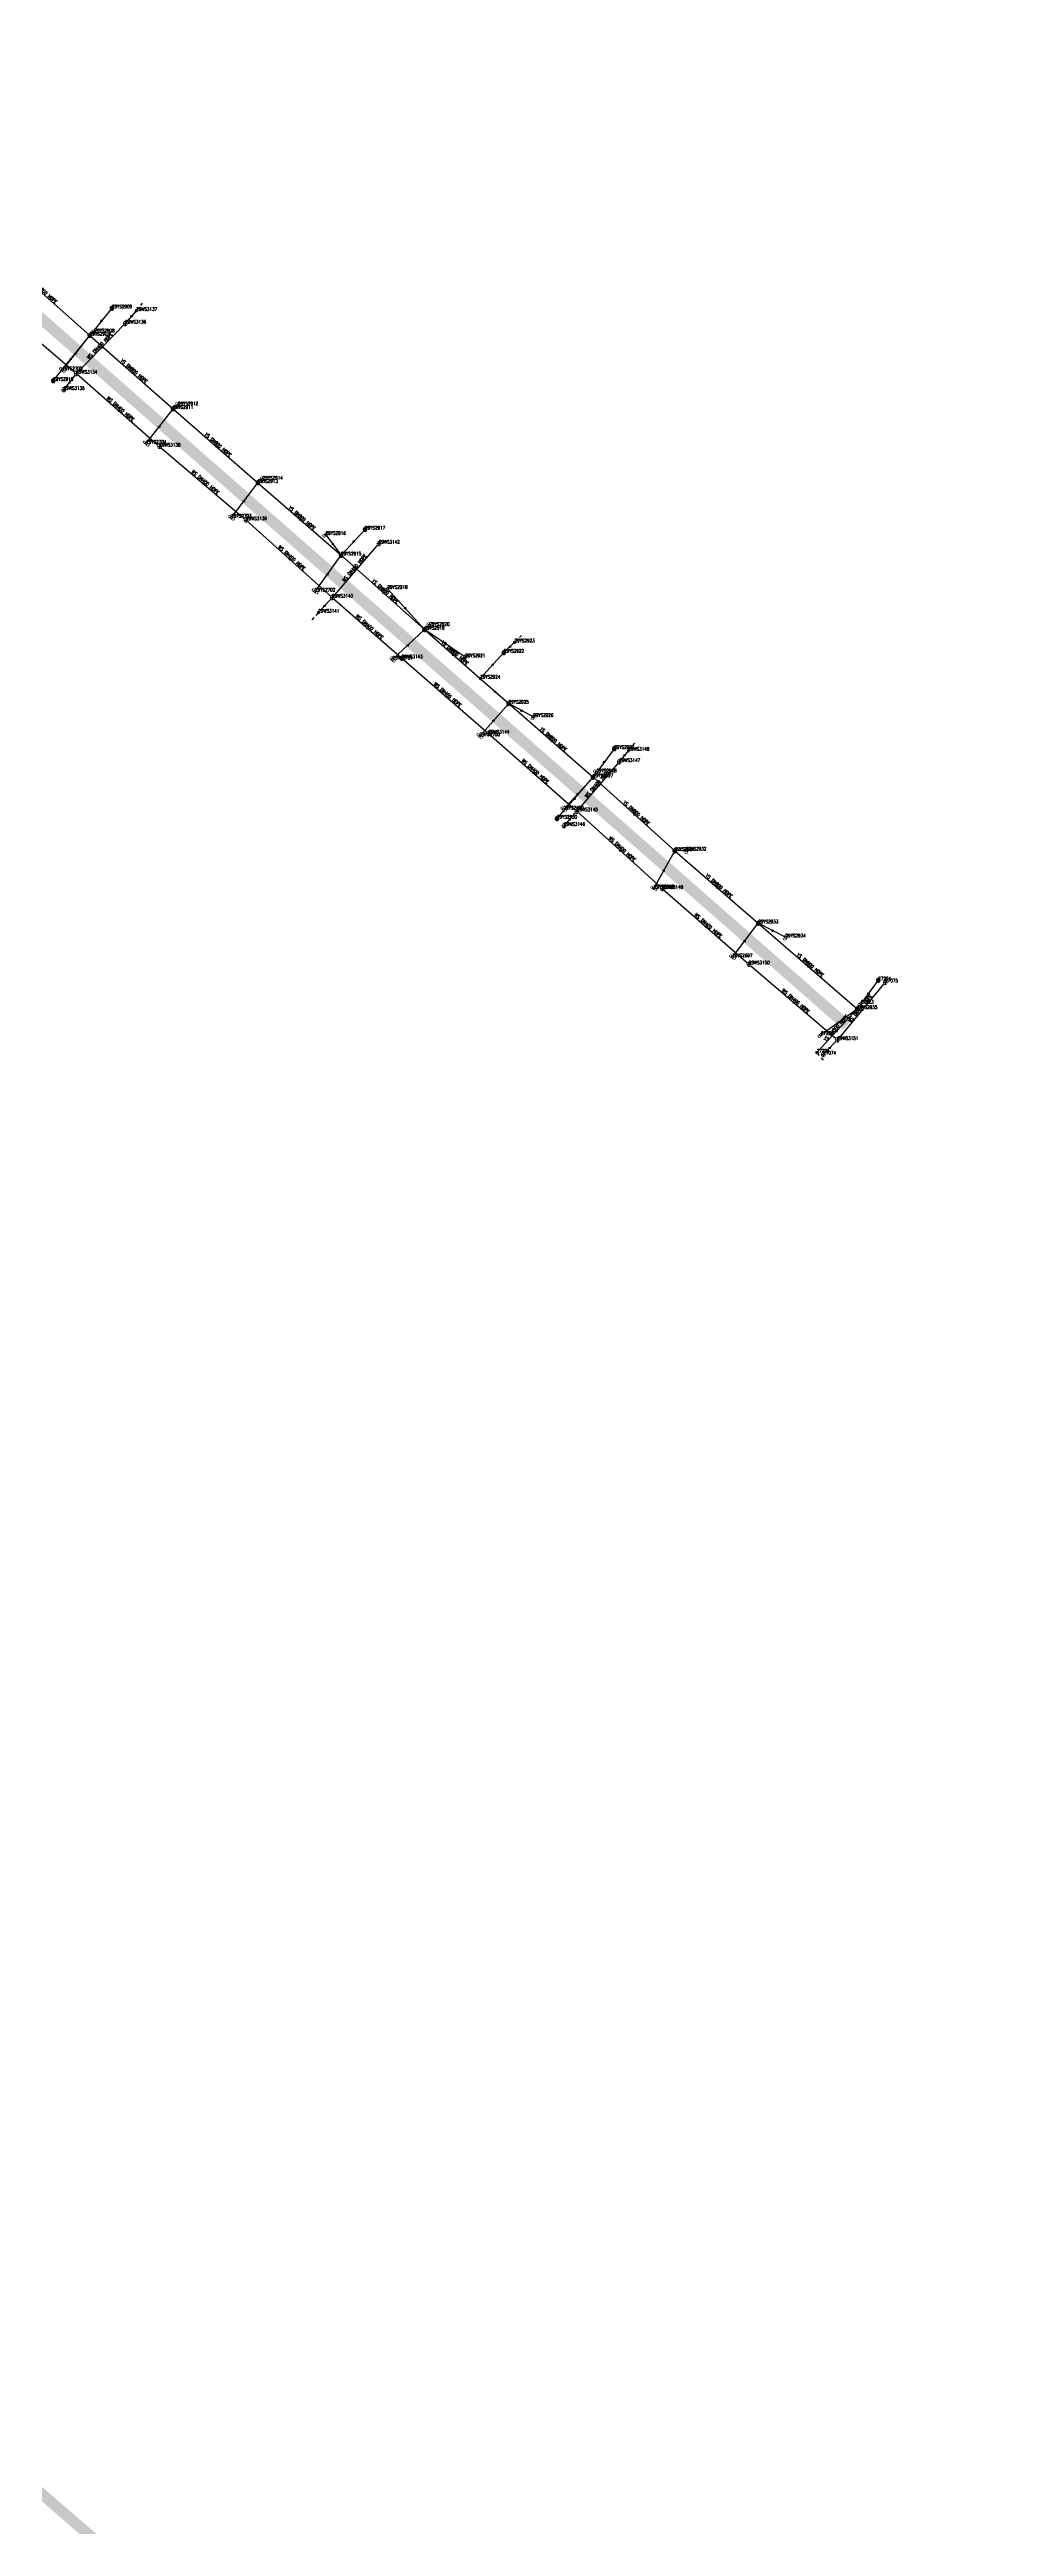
# Model space of a CAD drawing. Extents: x 78813 to 99477, y 2421021 to 2448125.
# Drawn here: x 86475 to 86732, y 2430224 to 2430891 of the extents above; entities that cross this region are included whole.
import ezdxf
from ezdxf.enums import TextEntityAlignment as Align

# ---------------------------------------------------------------- set-up
doc = ezdxf.new("R2010")
doc.units = 0
doc.set_wipeout_variables(frame=1)
doc.layers.get('0').update_dxf_attribs({"linetype": 'CONTINUOUS'})
for name, color, linetype in [('DX_WS', 16, 'CONTINUOUS'), ('DX_YS', 42, 'CONTINUOUS'), ('道路', 5, 'CONTINUOUS')]:
    doc.layers.add(name, color=color, linetype=linetype)
for name, color, linetype, true_color in [('WSLINE', 7, 'CONTINUOUS', 0x7f0000), ('YSANNEXE', 7, 'CONTINUOUS', 0xcc9900), ('YSLINE', 7, 'CONTINUOUS', 0xcc9900)]:
    doc.layers.add(name, color=color, linetype=linetype, true_color=true_color)
doc.styles.add('CcNameZT', font='txt.SHX', dxfattribs={"width": 0.8, "bigfont": 'HZTXT.SHX'})
doc.styles.get("Standard").update_dxf_attribs({"font": 'txt.shx', "bigfont": 'hztxt.shx'})

# ---------------------------------------------------------------- blocks, each defined once
blk = doc.blocks.new('PS污水井')
blk.add_lwpolyline([(1, 0), (1, 0.1), (1, 0.1), (1, 0.2), (1, 0.3), (0.9, 0.3), (0.9, 0.4), (0.9, 0.5), (0.8, 0.5), (0.8, 0.6), (0.8, 0.6), (0.7, 0.7), (0.7, 0.7), (0.6, 0.8), (0.6, 0.8), (0.5, 0.9), (0.4, 0.9), (0.4, 0.9), (0.3, 1), (0.2, 1), (0.2, 1), (0.1, 1), (0, 1), (0, 1), (-0.1, 1), (-0.2, 1), (-0.2, 1), (-0.3, 1), (-0.4, 0.9), (-0.4, 0.9), (-0.5, 0.9), (-0.6, 0.8), (-0.6, 0.8), (-0.7, 0.7), (-0.7, 0.7), (-0.8, 0.6), (-0.8, 0.6), (-0.8, 0.5), (-0.9, 0.5), (-0.9, 0.4), (-0.9, 0.3), (-1, 0.3), (-1, 0.2), (-1, 0.1), (-1, 0.1), (-1, 0), (-1, -0.1), (-1, -0.1), (-1, -0.2), (-1, -0.3), (-0.9, -0.3), (-0.9, -0.4), (-0.9, -0.5), (-0.8, -0.5), (-0.8, -0.6), (-0.8, -0.6), (-0.7, -0.7), (-0.7, -0.7), (-0.6, -0.8), (-0.6, -0.8), (-0.5, -0.9), (-0.4, -0.9), (-0.4, -0.9), (-0.3, -1), (-0.2, -1), (-0.2, -1), (-0.1, -1), (0, -1), (0, -1), (0.1, -1), (0.2, -1), (0.2, -1), (0.3, -1), (0.4, -0.9), (0.4, -0.9), (0.5, -0.9), (0.6, -0.8), (0.6, -0.8), (0.7, -0.7), (0.7, -0.7), (0.8, -0.6), (0.8, -0.6), (0.8, -0.5), (0.9, -0.5), (0.9, -0.4), (0.9, -0.3), (1, -0.3), (1, -0.2), (1, -0.1), (1, 0)], close=True)
blk.add_wipeout([(1, 0), (1, 0.1), (1, 0.1), (1, 0.2), (1, 0.3), (0.9, 0.3), (0.9, 0.4), (0.9, 0.5), (0.8, 0.5), (0.8, 0.6), (0.8, 0.6), (0.7, 0.7), (0.7, 0.7), (0.6, 0.8), (0.6, 0.8), (0.5, 0.9), (0.4, 0.9), (0.4, 0.9), (0.3, 1), (0.2, 1), (0.2, 1), (0.1, 1), (0, 1), (0, 1), (-0.1, 1), (-0.2, 1), (-0.2, 1), (-0.3, 1), (-0.4, 0.9), (-0.4, 0.9), (-0.5, 0.9), (-0.6, 0.8), (-0.6, 0.8), (-0.7, 0.7), (-0.7, 0.7), (-0.8, 0.6), (-0.8, 0.6), (-0.8, 0.5), (-0.9, 0.5), (-0.9, 0.4), (-0.9, 0.3), (-1, 0.3), (-1, 0.2), (-1, 0.1), (-1, 0.1), (-1, 0), (-1, -0.1), (-1, -0.1), (-1, -0.2), (-1, -0.3), (-0.9, -0.3), (-0.9, -0.4), (-0.9, -0.5), (-0.8, -0.5), (-0.8, -0.6), (-0.8, -0.6), (-0.7, -0.7), (-0.7, -0.7), (-0.6, -0.8), (-0.6, -0.8), (-0.5, -0.9), (-0.4, -0.9), (-0.4, -0.9), (-0.3, -1), (-0.2, -1), (-0.2, -1), (-0.1, -1), (0, -1), (0, -1), (0.1, -1), (0.2, -1), (0.2, -1), (0.3, -1), (0.4, -0.9), (0.4, -0.9), (0.5, -0.9), (0.6, -0.8), (0.6, -0.8), (0.7, -0.7), (0.7, -0.7), (0.8, -0.6), (0.8, -0.6), (0.8, -0.5), (0.9, -0.5), (0.9, -0.4), (0.9, -0.3), (1, -0.3), (1, -0.2), (1, -0.1)])
for p, q in [((-1, 0), (0, 0)), ((0, 1), (0, 0)), ((0, 0), (0, -1)), ((0, 0), (1, 0))]:
    blk.add_line(p, q)
blk = doc.blocks.new('PS非普查')
blk.add_lwpolyline([(3.7, 0), (5.3, 0)])
blk.add_wipeout([(0.5, 0), (0.5, 0), (0.5, 0.1), (0.5, 0.1), (0.5, 0.1), (0.5, 0.2), (0.5, 0.2), (0.4, 0.2), (0.4, 0.3), (0.4, 0.3), (0.4, 0.3), (0.4, 0.3), (0.3, 0.4), (0.3, 0.4), (0.3, 0.4), (0.2, 0.4), (0.2, 0.4), (0.2, 0.5), (0.2, 0.5), (0.1, 0.5), (0.1, 0.5), (0.1, 0.5), (0, 0.5), (0, 0.5), (-0.1, 0.5), (-0.1, 0.5), (-0.1, 0.5), (-0.2, 0.5), (-0.2, 0.5), (-0.2, 0.4), (-0.3, 0.4), (-0.3, 0.4), (-0.3, 0.4), (-0.3, 0.4), (-0.4, 0.3), (-0.4, 0.3), (-0.4, 0.3), (-0.4, 0.3), (-0.4, 0.2), (-0.5, 0.2), (-0.5, 0.2), (-0.5, 0.1), (-0.5, 0.1), (-0.5, 0.1), (-0.5, 0), (-0.5, 0), (-0.5, 0), (-0.5, -0.1), (-0.5, -0.1), (-0.5, -0.1), (-0.5, -0.2), (-0.5, -0.2), (-0.4, -0.2), (-0.4, -0.3), (-0.4, -0.3), (-0.4, -0.3), (-0.4, -0.3), (-0.3, -0.4), (-0.3, -0.4), (-0.3, -0.4), (-0.3, -0.4), (-0.2, -0.4), (-0.2, -0.5), (-0.2, -0.5), (-0.1, -0.5), (-0.1, -0.5), (-0.1, -0.5), (0, -0.5), (0, -0.5), (0.1, -0.5), (0.1, -0.5), (0.1, -0.5), (0.2, -0.5), (0.2, -0.5), (0.2, -0.4), (0.2, -0.4), (0.3, -0.4), (0.3, -0.4), (0.3, -0.4), (0.4, -0.3), (0.4, -0.3), (0.4, -0.3), (0.4, -0.3), (0.4, -0.2), (0.5, -0.2), (0.5, -0.2), (0.5, -0.1), (0.5, -0.1), (0.5, -0.1)])
blk.add_line((0.5, 0), (2.1, 0))
blk.add_lwpolyline([(0.5, 0), (0.5, 0), (0.5, 0.1), (0.5, 0.1), (0.5, 0.1), (0.5, 0.2), (0.5, 0.2), (0.4, 0.2), (0.4, 0.3), (0.4, 0.3), (0.4, 0.3), (0.4, 0.3), (0.3, 0.4), (0.3, 0.4), (0.3, 0.4), (0.2, 0.4), (0.2, 0.4), (0.2, 0.5), (0.2, 0.5), (0.1, 0.5), (0.1, 0.5), (0.1, 0.5), (0, 0.5), (0, 0.5), (-0.1, 0.5), (-0.1, 0.5), (-0.1, 0.5), (-0.2, 0.5), (-0.2, 0.5), (-0.2, 0.4), (-0.3, 0.4), (-0.3, 0.4), (-0.3, 0.4), (-0.3, 0.4), (-0.4, 0.3), (-0.4, 0.3), (-0.4, 0.3), (-0.4, 0.3), (-0.4, 0.2), (-0.5, 0.2), (-0.5, 0.2), (-0.5, 0.1), (-0.5, 0.1), (-0.5, 0.1), (-0.5, 0), (-0.5, 0), (-0.5, 0), (-0.5, -0.1), (-0.5, -0.1), (-0.5, -0.1), (-0.5, -0.2), (-0.5, -0.2), (-0.4, -0.2), (-0.4, -0.3), (-0.4, -0.3), (-0.4, -0.3), (-0.4, -0.3), (-0.3, -0.4), (-0.3, -0.4), (-0.3, -0.4), (-0.3, -0.4), (-0.2, -0.4), (-0.2, -0.5), (-0.2, -0.5), (-0.1, -0.5), (-0.1, -0.5), (-0.1, -0.5), (0, -0.5), (0, -0.5), (0.1, -0.5), (0.1, -0.5), (0.1, -0.5), (0.2, -0.5), (0.2, -0.5), (0.2, -0.4), (0.2, -0.4), (0.3, -0.4), (0.3, -0.4), (0.3, -0.4), (0.4, -0.3), (0.4, -0.3), (0.4, -0.3), (0.4, -0.3), (0.4, -0.2), (0.5, -0.2), (0.5, -0.2), (0.5, -0.1), (0.5, -0.1), (0.5, -0.1), (0.5, 0)], close=True)
blk = doc.blocks.new('测量点')
h = blk.add_hatch(color=256)
edge = h.paths.add_edge_path()
edge.add_arc((0, 0), 0.5, 0, 360)
blk.add_circle((0, 0), 0.5)
blk = doc.blocks.new('LX')
for p, q in [((-0.866, 0.5), (0, 0)), ((0, 0), (-0.866, -0.5))]:
    blk.add_line(p, q)
blk = doc.blocks.new('PS雨水井')
blk.add_lwpolyline([(1, 0), (1, 0.1), (1, 0.1), (1, 0.2), (1, 0.3), (0.9, 0.3), (0.9, 0.4), (0.9, 0.5), (0.8, 0.5), (0.8, 0.6), (0.8, 0.6), (0.7, 0.7), (0.7, 0.7), (0.6, 0.8), (0.6, 0.8), (0.5, 0.9), (0.4, 0.9), (0.4, 0.9), (0.3, 1), (0.2, 1), (0.2, 1), (0.1, 1), (0, 1), (0, 1), (-0.1, 1), (-0.2, 1), (-0.2, 1), (-0.3, 1), (-0.4, 0.9), (-0.4, 0.9), (-0.5, 0.9), (-0.6, 0.8), (-0.6, 0.8), (-0.7, 0.7), (-0.7, 0.7), (-0.8, 0.6), (-0.8, 0.6), (-0.8, 0.5), (-0.9, 0.5), (-0.9, 0.4), (-0.9, 0.3), (-1, 0.3), (-1, 0.2), (-1, 0.1), (-1, 0.1), (-1, 0), (-1, -0.1), (-1, -0.1), (-1, -0.2), (-1, -0.3), (-0.9, -0.3), (-0.9, -0.4), (-0.9, -0.5), (-0.8, -0.5), (-0.8, -0.6), (-0.8, -0.6), (-0.7, -0.7), (-0.7, -0.7), (-0.6, -0.8), (-0.6, -0.8), (-0.5, -0.9), (-0.4, -0.9), (-0.4, -0.9), (-0.3, -1), (-0.2, -1), (-0.2, -1), (-0.1, -1), (0, -1), (0, -1), (0.1, -1), (0.2, -1), (0.2, -1), (0.3, -1), (0.4, -0.9), (0.4, -0.9), (0.5, -0.9), (0.6, -0.8), (0.6, -0.8), (0.7, -0.7), (0.7, -0.7), (0.8, -0.6), (0.8, -0.6), (0.8, -0.5), (0.9, -0.5), (0.9, -0.4), (0.9, -0.3), (1, -0.3), (1, -0.2), (1, -0.1), (1, 0)], close=True)
blk.add_wipeout([(1, 0), (1, 0.1), (1, 0.1), (1, 0.2), (1, 0.3), (0.9, 0.3), (0.9, 0.4), (0.9, 0.5), (0.8, 0.5), (0.8, 0.6), (0.8, 0.6), (0.7, 0.7), (0.7, 0.7), (0.6, 0.8), (0.6, 0.8), (0.5, 0.9), (0.4, 0.9), (0.4, 0.9), (0.3, 1), (0.2, 1), (0.2, 1), (0.1, 1), (0, 1), (0, 1), (-0.1, 1), (-0.2, 1), (-0.2, 1), (-0.3, 1), (-0.4, 0.9), (-0.4, 0.9), (-0.5, 0.9), (-0.6, 0.8), (-0.6, 0.8), (-0.7, 0.7), (-0.7, 0.7), (-0.8, 0.6), (-0.8, 0.6), (-0.8, 0.5), (-0.9, 0.5), (-0.9, 0.4), (-0.9, 0.3), (-1, 0.3), (-1, 0.2), (-1, 0.1), (-1, 0.1), (-1, 0), (-1, -0.1), (-1, -0.1), (-1, -0.2), (-1, -0.3), (-0.9, -0.3), (-0.9, -0.4), (-0.9, -0.5), (-0.8, -0.5), (-0.8, -0.6), (-0.8, -0.6), (-0.7, -0.7), (-0.7, -0.7), (-0.6, -0.8), (-0.6, -0.8), (-0.5, -0.9), (-0.4, -0.9), (-0.4, -0.9), (-0.3, -1), (-0.2, -1), (-0.2, -1), (-0.1, -1), (0, -1), (0, -1), (0.1, -1), (0.2, -1), (0.2, -1), (0.3, -1), (0.4, -0.9), (0.4, -0.9), (0.5, -0.9), (0.6, -0.8), (0.6, -0.8), (0.7, -0.7), (0.7, -0.7), (0.8, -0.6), (0.8, -0.6), (0.8, -0.5), (0.9, -0.5), (0.9, -0.4), (0.9, -0.3), (1, -0.3), (1, -0.2), (1, -0.1)])
for p, q in [((-1, 0), (0, 0)), ((-0.9, 0.5), (0, 0.5)), ((0, 1), (0, 0)), ((0, 0.5), (0.9, 0.5)), ((0, 0), (0, -1)), ((0, 0), (1, 0)), ((-0.9, -0.5), (0, -0.5)), ((0, -0.5), (0.9, -0.5))]:
    blk.add_line(p, q)
blk = doc.blocks.new('PS管线点')
blk.add_wipeout([(0.5, 0), (0.5, 0), (0.5, 0.1), (0.5, 0.1), (0.5, 0.1), (0.5, 0.2), (0.5, 0.2), (0.4, 0.2), (0.4, 0.3), (0.4, 0.3), (0.4, 0.3), (0.4, 0.3), (0.3, 0.4), (0.3, 0.4), (0.3, 0.4), (0.2, 0.4), (0.2, 0.4), (0.2, 0.5), (0.2, 0.5), (0.1, 0.5), (0.1, 0.5), (0.1, 0.5), (0, 0.5), (0, 0.5), (-0.1, 0.5), (-0.1, 0.5), (-0.1, 0.5), (-0.2, 0.5), (-0.2, 0.5), (-0.2, 0.4), (-0.3, 0.4), (-0.3, 0.4), (-0.3, 0.4), (-0.3, 0.4), (-0.4, 0.3), (-0.4, 0.3), (-0.4, 0.3), (-0.4, 0.3), (-0.4, 0.2), (-0.5, 0.2), (-0.5, 0.2), (-0.5, 0.1), (-0.5, 0.1), (-0.5, 0.1), (-0.5, 0), (-0.5, 0), (-0.5, 0), (-0.5, -0.1), (-0.5, -0.1), (-0.5, -0.1), (-0.5, -0.2), (-0.5, -0.2), (-0.4, -0.2), (-0.4, -0.3), (-0.4, -0.3), (-0.4, -0.3), (-0.4, -0.3), (-0.3, -0.4), (-0.3, -0.4), (-0.3, -0.4), (-0.3, -0.4), (-0.2, -0.4), (-0.2, -0.5), (-0.2, -0.5), (-0.1, -0.5), (-0.1, -0.5), (-0.1, -0.5), (0, -0.5), (0, -0.5), (0.1, -0.5), (0.1, -0.5), (0.1, -0.5), (0.2, -0.5), (0.2, -0.5), (0.2, -0.4), (0.2, -0.4), (0.3, -0.4), (0.3, -0.4), (0.3, -0.4), (0.4, -0.3), (0.4, -0.3), (0.4, -0.3), (0.4, -0.3), (0.4, -0.2), (0.5, -0.2), (0.5, -0.2), (0.5, -0.1), (0.5, -0.1), (0.5, -0.1)])
blk.add_lwpolyline([(0.5, 0), (0.5, 0), (0.5, 0.1), (0.5, 0.1), (0.5, 0.1), (0.5, 0.2), (0.5, 0.2), (0.4, 0.2), (0.4, 0.3), (0.4, 0.3), (0.4, 0.3), (0.4, 0.3), (0.3, 0.4), (0.3, 0.4), (0.3, 0.4), (0.2, 0.4), (0.2, 0.4), (0.2, 0.5), (0.2, 0.5), (0.1, 0.5), (0.1, 0.5), (0.1, 0.5), (0, 0.5), (0, 0.5), (-0.1, 0.5), (-0.1, 0.5), (-0.1, 0.5), (-0.2, 0.5), (-0.2, 0.5), (-0.2, 0.4), (-0.3, 0.4), (-0.3, 0.4), (-0.3, 0.4), (-0.3, 0.4), (-0.4, 0.3), (-0.4, 0.3), (-0.4, 0.3), (-0.4, 0.3), (-0.4, 0.2), (-0.5, 0.2), (-0.5, 0.2), (-0.5, 0.1), (-0.5, 0.1), (-0.5, 0.1), (-0.5, 0), (-0.5, 0), (-0.5, 0), (-0.5, -0.1), (-0.5, -0.1), (-0.5, -0.1), (-0.5, -0.2), (-0.5, -0.2), (-0.4, -0.2), (-0.4, -0.3), (-0.4, -0.3), (-0.4, -0.3), (-0.4, -0.3), (-0.3, -0.4), (-0.3, -0.4), (-0.3, -0.4), (-0.3, -0.4), (-0.2, -0.4), (-0.2, -0.5), (-0.2, -0.5), (-0.1, -0.5), (-0.1, -0.5), (-0.1, -0.5), (0, -0.5), (0, -0.5), (0.1, -0.5), (0.1, -0.5), (0.1, -0.5), (0.2, -0.5), (0.2, -0.5), (0.2, -0.4), (0.2, -0.4), (0.3, -0.4), (0.3, -0.4), (0.3, -0.4), (0.4, -0.3), (0.4, -0.3), (0.4, -0.3), (0.4, -0.3), (0.4, -0.2), (0.5, -0.2), (0.5, -0.2), (0.5, -0.1), (0.5, -0.1), (0.5, -0.1), (0.5, 0)], close=True)
blk = doc.blocks.new('PS雨篦')
blk.add_lwpolyline([(-1.5, 0.5), (0, 0.5), (1.5, 0.5), (1.5, -0.5), (0, -0.5), (-1.5, -0.5)], close=True)
blk.add_wipeout([(-1.5, 0.5), (0, 0.5), (1.5, 0.5), (1.5, -0.5), (0, -0.5), (-1.5, -0.5)])
for p, q in [((-0.5, -0.5), (-0.5, 0.5)), ((0.5, -0.5), (0.5, 0.5))]:
    blk.add_line(p, q)

msp = doc.modelspace()

# ---------------------------------------------------------------- linework, layer by layer
at = {"layer": 'WSLINE'}
for p, q in [((86458.45, 2430823.91), (86482.23, 2430803.53)), ((86498.34, 2430820.44), (86495.37, 2430817.01)), ((86495.37, 2430817.01), (86482.23, 2430803.53)), ((86478.81, 2430799.16), (86482.23, 2430803.53)), ((86482.23, 2430803.53), (86504.62, 2430783.92)), ((86504.62, 2430783.92), (86527.93, 2430764.06)), ((86527.93, 2430764.06), (86551.15, 2430743.21)), ((86563.73, 2430757.72), (86551.15, 2430743.21)), ((86547.43, 2430739.16), (86551.15, 2430743.21)), ((86551.15, 2430743.21), (86569.88, 2430726.85)), ((86569.88, 2430726.85), (86593.28, 2430706.63)), ((86593.28, 2430706.63), (86617.1, 2430685.67)), ((86628.5, 2430698.94), (86617.1, 2430685.67)), ((86630.98, 2430701.97), (86628.5, 2430698.94)), ((86613.65, 2430681.75), (86617.1, 2430685.67)), ((86617.1, 2430685.67), (86640.11, 2430664.78)), ((86640.11, 2430664.78), (86663.43, 2430644.44)), ((86663.43, 2430644.44), (86687.3, 2430624.07)), ((86700.16, 2430639.6), (86687.3, 2430624.07)), ((86683.49, 2430620.14), (86687.3, 2430624.07))]:
    msp.add_line(p, q, dxfattribs=at)
at = {"layer": 'YSLINE'}
for p, q in [((86459.66, 2430836.93), (86485.84, 2430813.81)), ((86487.11, 2430814.66), (86485.84, 2430813.81)), ((86509.61, 2430794.99), (86508.29, 2430794.04)), ((86532.41, 2430774.98), (86531.12, 2430774.12)), ((86549.39, 2430760.12), (86553.54, 2430754.57)), ((86566.03, 2430745.57), (86576.02, 2430734.58)), ((86577.35, 2430735.62), (86576.02, 2430734.58)), ((86576.02, 2430734.58), (86591.05, 2430721.4)), ((86587, 2430727.15), (86576.02, 2430734.58)), ((86597.41, 2430728.37), (86591.05, 2430721.4)), ((86600.29, 2430731.15), (86597.41, 2430728.37)), ((86591.05, 2430721.4), (86598.7, 2430714.64)), ((86598.7, 2430714.64), (86621.43, 2430694.82)), ((86605.34, 2430711.08), (86598.7, 2430714.64)), ((86622.38, 2430696.15), (86621.43, 2430694.82)), ((86621.43, 2430694.82), (86643.44, 2430674.99)), ((86646.55, 2430675.12), (86643.44, 2430674.99)), ((86673.3, 2430651.7), (86665.96, 2430655.5)), ((86693.61, 2430633.86), (86692.64, 2430632.43))]:
    msp.add_line(p, q, dxfattribs=at)

# ---------------------------------------------------------------- block references
at = {"layer": 'DX_WS', "yscale": 0.5, "zscale": 0.5}
for p, xscale, rotation in [((86488.8, 2430810.27), 0.5000000000623607, 225.7453712877373), ((86493.43, 2430793.72), 0.5000000001470603, 138.5645310020385), ((86516.27, 2430773.99), 0.4999999999380287, 139.7104466212795), ((86539.54, 2430753.64), 0.5000000000663578, 137.9915732197241), ((86557.44, 2430750.46), 0.5000000001008229, 229.1831180618362), ((86560.52, 2430735.03), 0.4999999999592625, 139.1374888230383), ((86581.58, 2430716.74), 0.4999999999592625, 139.1374888230383), ((86605.19, 2430696.15), 0.5000000001470603, 138.5645310020385), ((86622.8, 2430692.31), 0.5000000001008229, 229.1831180618362), ((86628.6, 2430675.23), 0.5000000000663578, 137.9915732197241), ((86651.77, 2430654.61), 0.4999999999592625, 139.1374888230383), ((86675.37, 2430634.25), 0.4999999999380287, 139.7104466212795), ((86693.73, 2430631.83), 0.4999999999526228, 230.3290336375206)]:
    msp.add_blockref('LX', p, dxfattribs=dict(at, xscale=xscale, rotation=rotation))
at = {"layer": 'DX_WS', "xscale": 0.5, "yscale": 0.5, "zscale": 0.5}
msp.add_blockref('测量点', (86700.16, 2430639.6, 0.87), dxfattribs=at)
at = {"layer": 'DX_YS', "xscale": 0.5, "yscale": 0.5, "zscale": 0.5}
msp.add_blockref('测量点', (86682.84, 2430625.42, 2.81), dxfattribs=at)
at = {"layer": 'YSANNEXE', "yscale": 0.5, "zscale": 0.5}
for p, xscale, rotation in [((86482.14, 2430809.13), 0.5000000001003929, 51.56620157030893), ((86497.07, 2430803.93), 0.5000000001470603, 138.5645310020385), ((86504.67, 2430789.36), 0.5000000001811499, 52.1391593728469), ((86519.71, 2430784.08), 0.4999999999592625, 139.1374888230383), ((86527.56, 2430769.42), 0.5000000001174205, 52.71211716297351), ((86542.33, 2430764.34), 0.4999999999592625, 139.1374888230383), ((86550.04, 2430749.72), 0.5000000000818291, 54.43099054427516), ((86571.03, 2430740.08), 0.4999999999082261, 312.2619983557805), ((86581.51, 2430730.87), 0.5000000000175702, 146.1042377550172), ((86610.06, 2430704.73), 0.4999999999592625, 139.1374888230383), ((86632.43, 2430684.91), 0.5000000000663578, 137.9915732197241), ((86640.64, 2430669.94), 0.5000000000844603, 60.7335262895725), ((86654.7, 2430665.25), 0.4999999999592625, 139.1374888230383), ((86662.47, 2430650.93), 0.5000000001174205, 52.71211716297351), ((86679.3, 2430643.97), 0.4999999999592625, 139.1374888230383), ((86687.74, 2430628.93), 0.4999999999741467, 35.52338329475418)]:
    msp.add_blockref('LX', p, dxfattribs=dict(at, xscale=xscale, rotation=rotation))

# ---------------------------------------------------------------- texts
at = {"layer": 'DX_WS', "style": 'CcNameZT', "width": 0.8}
for rotation, p in [(318.78347, (86493.59, 2430793.91, 0.64)), (319.57408, (86516.43, 2430774.18, 0.5)), (318.08005, (86539.71, 2430753.82, 0.5)), (318.86761, (86560.68, 2430735.22, 0.59)), (319.1672, (86581.74, 2430716.93, 0.56)), (318.65455, (86605.35, 2430696.34, 0.55)), (317.75917, (86628.77, 2430675.41, 0.6)), (318.91056, (86651.94, 2430654.8, 0.63)), (319.51971, (86675.53, 2430634.44, 0.63))]:
    msp.add_text(' WS DN400 HDPE', height=0.9, rotation=rotation, dxfattribs=at).set_placement(p, align=Align.CENTER)
at = {"layer": 'DX_YS', "style": 'CcNameZT', "width": 0.8}
for rotation, p in [(318.53893, (86472.91, 2430825.56, 1.24)), (318.65625, (86497.23, 2430804.11, 1.22)), (318.87242, (86519.87, 2430784.27, 1.26)), (317.9859, (86632.6, 2430685.09, 1.5)), (319.12603, (86654.86, 2430665.44, 1.49)), (319.15133, (86679.47, 2430644.16, 1.49))]:
    msp.add_text(' YS DN800 HDPE', height=0.9, rotation=rotation, dxfattribs=at).set_placement(p, align=Align.CENTER)

# ---------------------------------------------------------------- next in the draw order: block references
at = {"layer": 'DX_WS', "yscale": 0.5, "zscale": 0.5}
for p, xscale, rotation in [((86498.34, 2430820.44, 2.96), 0.4999999998212992, 49.17840645636579), ((86630.98, 2430701.97, 2.91), 0.5000000000657682, 50.59731982216704)]:
    msp.add_blockref('PS非普查', p, dxfattribs=dict(at, xscale=xscale, rotation=rotation))
at = {"layer": 'DX_WS', "xscale": 0.5, "yscale": 0.5, "zscale": 0.5}
for p in [(86478.81, 2430799.16, 0.86), (86482.23, 2430803.53, 0.46), (86504.62, 2430783.92, 0.64), (86527.93, 2430764.06, 0.5), (86563.73, 2430757.72, 1.3), (86551.15, 2430743.21, 0.5), (86569.88, 2430726.85, 0.59), (86593.28, 2430706.63, 0.56), (86617.1, 2430685.67, 0.55), (86640.11, 2430664.78, 0.6), (86663.43, 2430644.44, 0.63), (86700.16, 2430639.6, 0.87), (86687.3, 2430624.07, 0.71)]:
    msp.add_blockref('PS污水井', p, dxfattribs=at)
at = {"layer": 'DX_YS', "yscale": 0.5, "zscale": 0.5}
for name, p, xscale, rotation in [('PS非普查', (86600.29, 2430731.15, 1.73), 0.499999999848427, 43.99881642575835), ('PS雨篦', (86587, 2430727.15, 2.58), 0.5000000000997764, 55.92638418538076), ('PS雨篦', (86605.34, 2430711.08, 2.7), 0.4999999998555175, 61.84654706065638)]:
    msp.add_blockref(name, p, dxfattribs=dict(at, xscale=xscale, rotation=rotation))
at = {"layer": 'DX_YS', "xscale": 0.5, "yscale": 0.5, "zscale": 0.5}
msp.add_blockref('PS管线点', (86591.05, 2430721.4, 1.4), dxfattribs=at)

# ---------------------------------------------------------------- next in the draw order: linework, layer by layer
at = {"layer": 'YSLINE'}
for p, q in [((86475.98, 2430801.59), (86485.84, 2430813.81)), ((86478.44, 2430804.45), (86485.84, 2430813.81)), ((86501.05, 2430784.67), (86508.29, 2430794.04)), ((86508.29, 2430794.04), (86531.12, 2430774.12)), ((86524, 2430764.72), (86531.12, 2430774.12)), ((86531.12, 2430774.12), (86553.54, 2430754.57)), ((86560, 2430761.55), (86553.54, 2430754.57)), ((86546.54, 2430744.87), (86553.54, 2430754.57)), ((86553.54, 2430754.57), (86576.02, 2430734.58)), ((86567.43, 2430726.5), (86576.02, 2430734.58)), ((86590.91, 2430705.91), (86598.7, 2430714.64)), ((86613.52, 2430686.14), (86621.43, 2430694.82)), ((86637.84, 2430664.89), (86643.44, 2430674.99)), ((86643.44, 2430674.99), (86665.96, 2430655.5)), ((86658.98, 2430646.36), (86665.96, 2430655.5)), ((86665.96, 2430655.5), (86692.64, 2430632.43)), ((86698.3, 2430640.12), (86692.64, 2430632.43)), ((86682.84, 2430625.42), (86692.64, 2430632.43))]:
    msp.add_line(p, q, dxfattribs=at)

# ---------------------------------------------------------------- next in the draw order: block references
at = {"layer": 'DX_WS', "xscale": 0.5, "yscale": 0.5, "zscale": 0.5}
for name, p in [('PS污水井', (86495.37, 2430817.01, 0.35)), ('PS污水井', (86628.5, 2430698.94, 1.09)), ('PS污水井', (86613.65, 2430681.75, 0.79)), ('测量点', (86683.49, 2430620.14, 0.85))]:
    msp.add_blockref(name, p, dxfattribs=at)
at = {"layer": 'DX_WS', "yscale": 0.5, "zscale": 0.5}
for name, p, xscale, rotation in [('LX', (86480.52, 2430801.34), 0.5000000001811499, 52.1391593728469), ('PS非普查', (86547.43, 2430739.16, 0.8), 0.5000000000825575, 227.4620250433351)]:
    msp.add_blockref(name, p, dxfattribs=dict(at, xscale=xscale, rotation=rotation))
at = {"layer": 'DX_YS', "xscale": 0.5, "yscale": 0.5, "zscale": 0.5}
for name, p in [('PS雨水井', (86597.41, 2430728.37, 1.39)), ('测量点', (86698.3, 2430640.12, 1.87))]:
    msp.add_blockref(name, p, dxfattribs=at)
at = {"layer": 'YSANNEXE', "xscale": 0.5000000001470603, "yscale": 0.5, "zscale": 0.5, "rotation": 138.5645310020385}
msp.add_blockref('LX', (86583.53, 2430727.99), dxfattribs=at)

# ---------------------------------------------------------------- next in the draw order: texts
at = {"layer": 'DX_WS', "style": 'CcNameZT', "width": 0.8}
for s, p in [('29WS3135', (86478.81, 2430799.16, 0.86)), ('29WS3134', (86482.23, 2430803.53, 0.46)), ('29WS3138', (86504.62, 2430783.92, 0.64)), ('29WS3139', (86527.93, 2430764.06, 0.5)), ('29WS3142', (86563.73, 2430757.72, 1.3)), ('29WS3140', (86551.15, 2430743.21, 0.5)), ('29WS3143', (86569.88, 2430726.85, 0.59)), ('29WS3144', (86593.28, 2430706.63, 0.56)), ('29WS3145', (86617.1, 2430685.67, 0.55)), ('29WS3149', (86640.11, 2430664.78, 0.6)), ('29WS3150', (86663.43, 2430644.44, 0.63)), ('27075', (86700.16, 2430639.6, 0.87)), ('29WS3151', (86687.3, 2430624.07, 0.71))]:
    msp.add_text(s, height=0.9, dxfattribs=at).set_placement(p)
for rotation, p in [(49.07705, (86557.25, 2430750.63, 1.3)), (50.37889, (86693.54, 2430631.99, 0.87))]:
    msp.add_text(' WS DN400 HDPE', height=0.9, rotation=rotation, dxfattribs=at).set_placement(p, align=Align.CENTER)
at = {"layer": 'DX_YS', "style": 'CcNameZT', "width": 0.8}
for rotation, p in [(318.72753, (86583.7, 2430728.18, 1.4)), (318.91612, (86610.23, 2430704.92, 1.41))]:
    msp.add_text(' YS DN800 HDPE', height=0.9, rotation=rotation, dxfattribs=at).set_placement(p, align=Align.CENTER)
at = {"layer": 'DX_YS', "width": 0.8}
for s, p in [('29YS2921', (86587, 2430727.15, 2.58)), ('29YS2924', (86591.05, 2430721.4, 1.4)), ('29YS2926', (86605.34, 2430711.08, 2.7))]:
    msp.add_text(s, height=0.9, dxfattribs=at).set_placement(p)

# ---------------------------------------------------------------- next in the draw order: linework, layer by layer
at = {"layer": 'YSLINE'}
for p, q in [((86491.8, 2430821.12), (86485.84, 2430813.81)), ((86485.84, 2430813.81), (86508.29, 2430794.04)), ((86627.14, 2430702.47), (86621.43, 2430694.82)), ((86611.74, 2430683.68), (86621.43, 2430694.82))]:
    msp.add_line(p, q, dxfattribs=at)

# ---------------------------------------------------------------- next in the draw order: block references
at = {"layer": 'DX_WS', "yscale": 0.5, "zscale": 0.5}
for p, xscale, rotation in [((86496.86, 2430818.73), 0.5000000001008229, 229.1831180618362), ((86549.29, 2430741.18), 0.4999999998621667, 47.55549698130921), ((86629.74, 2430700.46), 0.4999999999526228, 230.3290336375206), ((86615.38, 2430683.71), 0.500000000158134, 48.70141260181136)]:
    msp.add_blockref('LX', p, dxfattribs=dict(at, xscale=xscale, rotation=rotation))
at = {"layer": 'DX_WS', "xscale": 0.5, "yscale": 0.5, "zscale": 0.5}
msp.add_blockref('PS污水井', (86683.49, 2430620.14, 0.85), dxfattribs=at)
at = {"layer": 'DX_YS', "xscale": 0.5, "yscale": 0.5, "zscale": 0.5}
for p in [(86475.98, 2430801.59, 1.46), (86531.12, 2430774.12, 1.26), (86560, 2430761.55, 1.7), (86553.54, 2430754.57, 1.28), (86576.02, 2430734.58, 1.37), (86598.7, 2430714.64, 1.35), (86643.44, 2430674.99, 1.5), (86665.96, 2430655.5, 1.49), (86698.3, 2430640.12, 1.87)]:
    msp.add_blockref('PS雨水井', p, dxfattribs=at)
at = {"layer": 'DX_YS', "yscale": 0.5, "zscale": 0.5}
for p, xscale, rotation in [((86501.05, 2430784.67, 2.43), 0.5000000000344228, 322.3010624972784), ((86524, 2430764.72, 2.45), 0.4999999999352229, 322.8520216162656), ((86549.39, 2430760.12, 2.55), 0.500000000133597, 216.778991413077), ((86566.03, 2430745.57, 2.65), 0.5000000000483853, 222.2952313161106), ((86567.43, 2430726.5, 2.59), 0.5000000001499898, 313.2472259820073), ((86590.91, 2430705.91, 2.59), 0.5000000000068143, 318.2668336090988), ((86637.84, 2430664.89, 3.08), 0.4999999999059214, 330.9897186249567), ((86673.3, 2430651.7, 2.83), 0.5000000001839485, 62.63823511249371), ((86658.98, 2430646.36, 2.71), 0.5000000000805241, 322.6241924934275)]:
    msp.add_blockref('PS雨篦', p, dxfattribs=dict(at, xscale=xscale, rotation=rotation))
at = {"layer": 'YSANNEXE', "yscale": 0.5, "zscale": 0.5}
for p, xscale, rotation in [((86598.85, 2430729.76), 0.49999999992003, 224.0264978868281), ((86594.23, 2430724.88), 0.5000000000745004, 227.4642446757911)]:
    msp.add_blockref('LX', p, dxfattribs=dict(at, xscale=xscale, rotation=rotation))

# ---------------------------------------------------------------- next in the draw order: texts
at = {"layer": 'DX_WS', "style": 'CcNameZT', "width": 0.8}
for s, p in [('29WS3137', (86498.34, 2430820.44, 2.96)), ('29WS3136', (86495.37, 2430817.01, 0.35)), ('29WS3141', (86547.43, 2430739.16, 0.8)), ('29WS3147', (86628.5, 2430698.94, 1.09)), ('29WS3148', (86630.98, 2430701.97, 2.91)), ('29WS3146', (86613.65, 2430681.75, 0.79))]:
    msp.add_text(s, height=0.9, dxfattribs=at).set_placement(p)
for rotation, p in [(45.73825, (86488.62, 2430810.44, 0.35)), (49.33476, (86622.61, 2430692.47, 1.09))]:
    msp.add_text(' WS DN400 HDPE', height=0.9, rotation=rotation, dxfattribs=at).set_placement(p, align=Align.CENTER)
at = {"layer": 'DX_YS', "width": 0.8}
for s, p in [('29YS2922', (86597.41, 2430728.37, 1.39)), ('29YS2923', (86600.29, 2430731.15, 1.73))]:
    msp.add_text(s, height=0.9, dxfattribs=at).set_placement(p)

# ---------------------------------------------------------------- next in the draw order: linework, layer by layer
at = {"layer": 'YSLINE'}
msp.add_line((86681.71, 2430620.68), (86692.64, 2430632.43), dxfattribs=at)

# ---------------------------------------------------------------- next in the draw order: block references
at = {"layer": 'DX_WS', "xscale": 0.4999999998289463, "yscale": 0.5, "zscale": 0.5, "rotation": 45.83662359235585}
msp.add_blockref('LX', (86685.39, 2430622.1), dxfattribs=at)
at = {"layer": 'DX_YS', "xscale": 0.5, "yscale": 0.5, "zscale": 0.5}
for name, p in [('PS雨水井', (86491.8, 2430821.12, 1.58)), ('PS雨水井', (86485.84, 2430813.81, 1.24)), ('PS雨水井', (86508.29, 2430794.04, 1.22)), ('PS雨水井', (86627.14, 2430702.47, 1.64)), ('PS雨水井', (86621.43, 2430694.82, 1.41)), ('PS雨水井', (86611.74, 2430683.68, 1.54)), ('测量点', (86681.71, 2430620.68, 2.02))]:
    msp.add_blockref(name, p, dxfattribs=at)
at = {"layer": 'DX_YS', "yscale": 0.5, "zscale": 0.5}
for p, xscale, rotation in [((86478.44, 2430804.45, 2.46), 0.499999999878778, 321.6703409800602), ((86532.41, 2430774.98, 2.41), 0.4999999998769539, 123.9758805520729), ((86546.54, 2430744.87, 2.42), 0.5000000000399031, 324.1694653051229), ((86577.35, 2430735.62, 2.43), 0.4999999999310171, 127.9017754673735), ((86646.55, 2430675.12, 2.63), 0.4999999998944752, 92.35078387162666)]:
    msp.add_blockref('PS雨篦', p, dxfattribs=dict(at, xscale=xscale, rotation=rotation))
at = {"layer": 'YSANNEXE', "yscale": 0.5, "zscale": 0.5}
for p, xscale, rotation in [((86551.47, 2430757.34), 0.5000000000857392, 306.5324203872279), ((86556.77, 2430758.06), 0.5000000000745004, 227.4642446757911), ((86564.78, 2430744.58), 0.5000000001470603, 138.5645310020385), ((86571.73, 2430730.54), 0.4999999998393814, 42.97183461574548), ((86594.87, 2430718.02), 0.5000000001470603, 138.5645310020385), ((86602.02, 2430712.86), 0.4999999999112504, 151.8338157277264), ((86594.8, 2430710.27), 0.5000000000436156, 48.12845479608112), ((86669.63, 2430653.6), 0.5000000000707191, 152.4067734889953)]:
    msp.add_blockref('LX', p, dxfattribs=dict(at, xscale=xscale, rotation=rotation))

# ---------------------------------------------------------------- next in the draw order: texts
at = {"layer": 'DX_WS', "style": 'CcNameZT', "width": 0.8}
msp.add_text('27074', height=0.9, dxfattribs=at).set_placement((86683.49, 2430620.14, 0.85))
at = {"layer": 'DX_YS', "width": 0.8}
for s, p in [('29YS2704', (86501.05, 2430784.67, 2.43)), ('29YS2703', (86524, 2430764.72, 2.45)), ('29YS2916', (86549.39, 2430760.12, 2.55)), ('29YS2917', (86560, 2430761.55, 1.7)), ('29YS2915', (86553.54, 2430754.57, 1.28)), ('29YS2918', (86566.03, 2430745.57, 2.65)), ('29YS2701', (86567.43, 2430726.5, 2.59)), ('29YS2925', (86598.7, 2430714.64, 1.35)), ('29YS2700', (86590.91, 2430705.91, 2.59)), ('29YS2698', (86637.84, 2430664.89, 3.08)), ('29YS2933', (86665.96, 2430655.5, 1.49)), ('29YS2934', (86673.3, 2430651.7, 2.83)), ('29YS2697', (86658.98, 2430646.36, 2.71)), ('27224', (86698.3, 2430640.12, 1.87))]:
    msp.add_text(s, height=0.9, dxfattribs=at).set_placement(p)
at = {"layer": 'DX_YS', "style": 'CcNameZT', "width": 0.8}
for rotation, p in [(318.91862, (86542.5, 2430764.53, 1.28)), (318.36393, (86564.95, 2430744.76, 1.37))]:
    msp.add_text(' YS DN800 HDPE', height=0.9, rotation=rotation, dxfattribs=at).set_placement(p, align=Align.CENTER)

# ---------------------------------------------------------------- next in the draw order: block references
at = {"layer": 'DX_YS', "yscale": 0.5, "zscale": 0.5}
for name, p, xscale, rotation in [('PS雨篦', (86487.11, 2430814.66, 2.47), 0.4999999999535942, 123.638225540726), ('PS雨篦', (86509.61, 2430794.99, 2.37), 0.4999999998330433, 125.5541232149716), ('PS雨篦', (86622.38, 2430696.15, 2.65), 0.5000000000047055, 144.6006978740834), ('PS雨篦', (86613.52, 2430686.14, 2.66), 0.5000000001434415, 317.6675686464365), ('PS雨篦', (86682.84, 2430625.42, 2.81), 0.499999999857888, 40.16648119226884), ('PS非普查', (86681.71, 2430620.68, 2.02), 0.5000000000431609, 310.1664812070808)]:
    msp.add_blockref(name, p, dxfattribs=dict(at, xscale=xscale, rotation=rotation))
at = {"layer": 'DX_YS', "xscale": 0.5, "yscale": 0.5, "zscale": 0.5}
msp.add_blockref('PS雨水井', (86692.64, 2430632.43, 1.57), dxfattribs=at)
at = {"layer": 'YSANNEXE', "xscale": 0.5000000001585412, "yscale": 0.5, "zscale": 0.5, "rotation": 50.99324378081111}
msp.add_blockref('LX', (86480.91, 2430807.7), dxfattribs=at)

# ---------------------------------------------------------------- next in the draw order: texts
at = {"layer": 'DX_YS', "width": 0.8}
for s, p in [('29YS2909', (86491.8, 2430821.12, 1.58)), ('29YS2910', (86475.98, 2430801.59, 1.46)), ('29YS2705', (86478.44, 2430804.45, 2.46)), ('29YS2913', (86531.12, 2430774.12, 1.26)), ('29YS2914', (86532.41, 2430774.98, 2.41)), ('29YS2702', (86546.54, 2430744.87, 2.42)), ('29YS2919', (86576.02, 2430734.58, 1.37)), ('29YS2920', (86577.35, 2430735.62, 2.43)), ('29YS2929', (86627.14, 2430702.47, 1.64)), ('29YS2931', (86643.44, 2430674.99, 1.5)), ('29YS2932', (86646.55, 2430675.12, 2.63))]:
    msp.add_text(s, height=0.9, dxfattribs=at).set_placement(p)

# ---------------------------------------------------------------- next in the draw order: block references
at = {"layer": 'DX_YS', "xscale": 0.5, "yscale": 0.5, "zscale": 0.5}
msp.add_blockref('测量点', (86693.61, 2430633.86, 2.81), dxfattribs=at)
at = {"layer": 'YSANNEXE', "yscale": 0.5, "zscale": 0.5}
for p, xscale, rotation in [((86488.82, 2430817.47), 0.4999999999756738, 230.9019914346831), ((86624.28, 2430698.65), 0.4999999999587626, 233.1938226147921), ((86616.59, 2430689.25), 0.500000000158134, 48.70141260181136), ((86617.48, 2430690.48), 0.4999999998621667, 47.55549698130921), ((86687.18, 2430626.56), 0.5000000000658894, 46.98253920664027)]:
    msp.add_blockref('LX', p, dxfattribs=dict(at, xscale=xscale, rotation=rotation))

# ---------------------------------------------------------------- next in the draw order: texts
at = {"layer": 'DX_YS', "width": 0.8}
for s, p in [('29YS2907', (86485.84, 2430813.81, 1.24)), ('29YS2908', (86487.11, 2430814.66, 2.47)), ('29YS2911', (86508.29, 2430794.04, 1.22)), ('29YS2912', (86509.61, 2430794.99, 2.37)), ('29YS2927', (86621.43, 2430694.82, 1.41)), ('29YS2928', (86622.38, 2430696.15, 2.65)), ('29YS2699', (86613.52, 2430686.14, 2.66)), ('29YS2930', (86611.74, 2430683.68, 1.54)), ('27226', (86682.84, 2430625.42, 2.81)), ('27225', (86681.71, 2430620.68, 2.02))]:
    msp.add_text(s, height=0.9, dxfattribs=at).set_placement(p)

# ---------------------------------------------------------------- next in the draw order: block references
at = {"layer": 'DX_YS', "xscale": 0.499999999857888, "yscale": 0.5, "zscale": 0.5, "rotation": 40.16648119226884}
msp.add_blockref('PS雨篦', (86693.61, 2430633.86, 2.81), dxfattribs=at)

# ---------------------------------------------------------------- next in the draw order: linework, layer by layer
at = {"layer": '道路', "const_width": 3, "flags": 128}
for points in [[(85316.79, 2431831.81), (86689.83, 2430627.97)], [(85289.33, 2431259.98), (86091.1, 2430562.99), (87126.67, 2429666.53)]]:
    msp.add_lwpolyline(points, dxfattribs=at)

# ---------------------------------------------------------------- next in the draw order: block references
at = {"layer": 'YSANNEXE', "xscale": 0.5000000001360696, "yscale": 0.5, "zscale": 0.5, "rotation": 233.7667804250902}
msp.add_blockref('LX', (86695.47, 2430636.27), dxfattribs=at)

# ---------------------------------------------------------------- next in the draw order: texts
at = {"layer": 'DX_YS', "width": 0.8}
for s, p in [('29YS2935', (86692.64, 2430632.43, 1.57)), ('27223', (86693.61, 2430633.86, 2.81))]:
    msp.add_text(s, height=0.9, dxfattribs=at).set_placement(p)
at = {"layer": 'DX_YS', "style": 'CcNameZT', "width": 0.8}
msp.add_text(' YS DN500 HDPE', height=0.9, rotation=47.06802, dxfattribs=at).set_placement((86686.99, 2430626.73, 2.02), align=Align.CENTER)

doc.saveas('drawing.dxf')
